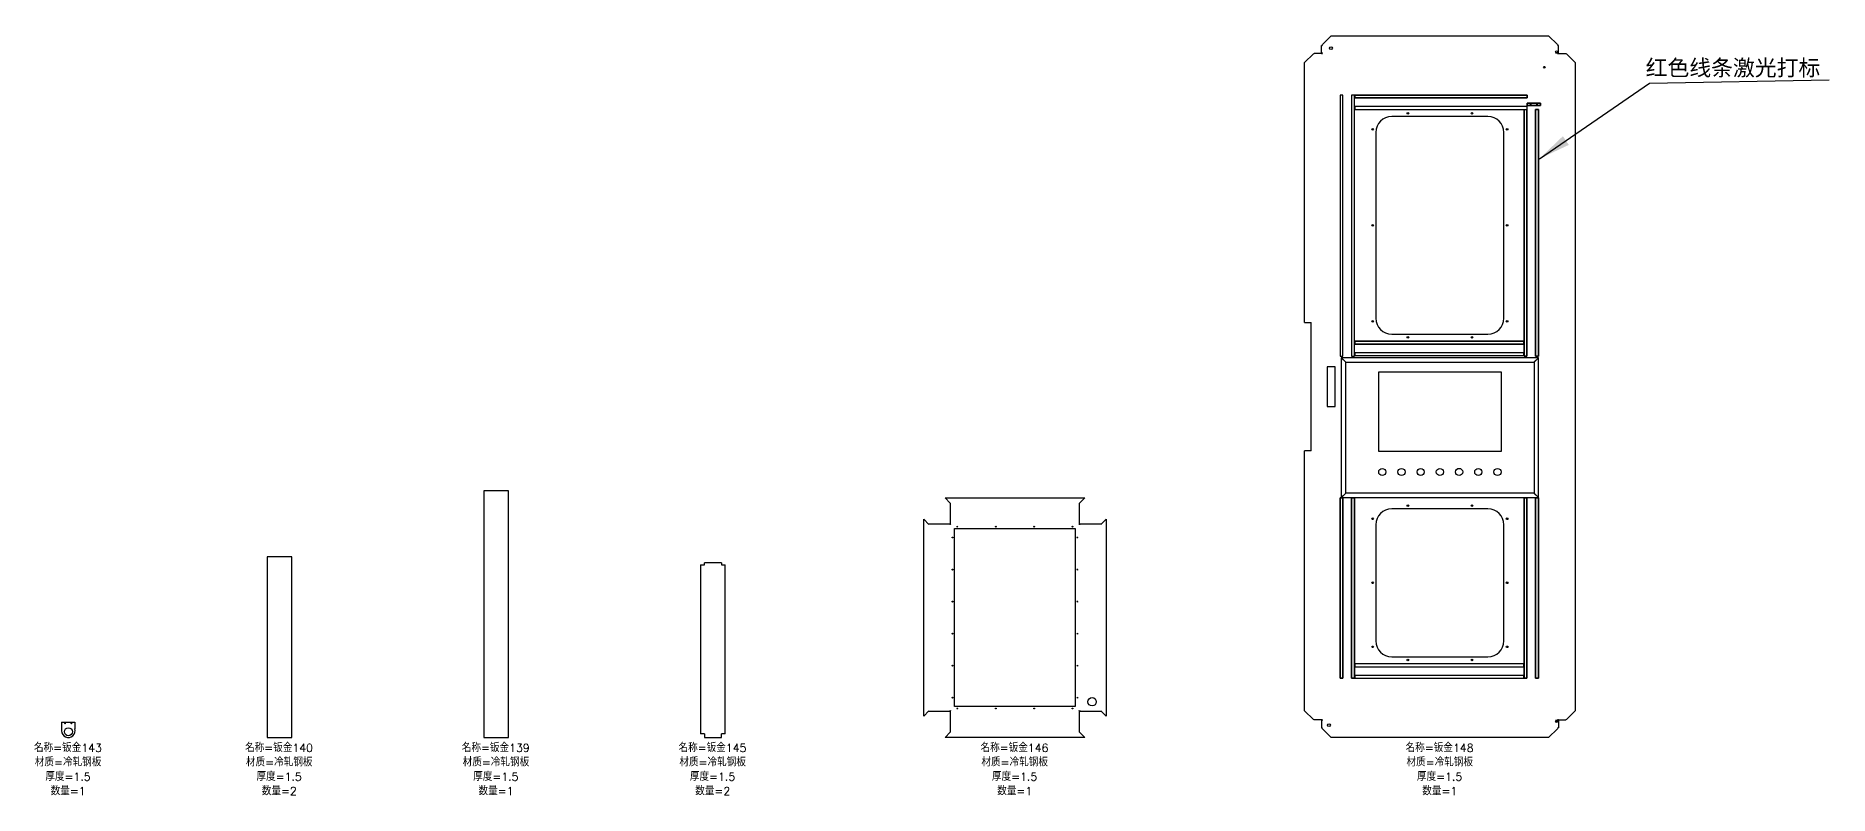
# Model space of a CAD drawing. Header units: millimetres. Extents: x -130 to 49208, y -16180 to 520.
# Drawn here: x 43606 to 49208, y -16180 to -13808 of the extents above; entities that cross this region are included whole.
import ezdxf

# ---------------------------------------------------------------- set-up
doc = ezdxf.new("R2010")
doc.units = ezdxf.units.MM
doc.layers.add('防拉孔线', color=30, linetype='Continuous')
doc.layers.add('零件信息', color=131, linetype='Continuous')
doc.styles.add('SLDTEXTSTYLE0', font='Gothic.ttf')
doc.styles.add('SLDTEXTSTYLE1', font='txt.shx', dxfattribs={"bigfont": 'bigfont'})
doc.styles.get("Standard").update_dxf_attribs({"font": ''})
doc.styles.get('STANDARD').set_extended_font_data('宋体')
doc.dimstyles.new('ISO-25', dxfattribs={"dimtxt": 2.5, "dimasz": 2.5, "dimexe": 1.25, "dimexo": 0.625, "dimtad": 1, "dimtxsty": 'SLDTEXTSTYLE0', "dimcen": 2.5, "dimadec": 0, "dimazin": 0, "dimtfac": 1, "dimtmove": 0, "dimatfit": 3, "dimfxl": 1, "dimarcsym": 0})

msp = doc.modelspace()

# ---------------------------------------------------------------- linework, layer by layer
at = {"color": 7, "linetype": 'Continuous', "lineweight": 25}
for p, q in [((47624.6, -13838), (47625.8, -13835.5)), ((47653.3, -13808), (47625.8, -13835.5)), ((47653.3, -13808), (48332.3, -13808)), ((48332.3, -13808), (48359.8, -13835.5)), ((48359.8, -13835.5), (48361, -13838)), ((47570, -13891.4), (47597.5, -13863.9)), ((47570, -14704), (47570, -13891.4)), ((47597.5, -13863.9), (47600, -13863)), ((47623, -13863), (47600, -13863)), ((47623, -13861), (47623, -13838)), ((47623, -13838), (47624.6, -13838)), ((47624.6, -13861), (47623, -13861)), ((47623, -13863), (47625.5, -13863.5)), ((47625.5, -13863.5), (47624.6, -13861)), ((48361, -13861), (48360.1, -13863.5)), ((48360.1, -13863.5), (48362.6, -13863)), ((48362.6, -13838), (48361, -13838)), ((48361, -13861), (48362.6, -13861)), ((48362.6, -13861), (48362.6, -13838)), ((48362.6, -13863), (48385.6, -13863)), ((48385.6, -13863), (48388.1, -13863.9)), ((48415.6, -13891.4), (48388.1, -13863.9)), ((48415.6, -13891.4), (48415.6, -15916.6)), ((48142.5, -14060), (47842.5, -14060)), ((47792.5, -14110), (47792.5, -14690)), ((48192.5, -14690), (48192.5, -14110)), ((48264.5, -14423.3), (48264.5, -14423.3)), ((48264.5, -14424.2), (48264.5, -14424.2)), ((48300.5, -14423.3), (48300.5, -14423.3)), ((48300.5, -14424.2), (48300.5, -14424.2)), ((47570, -14704), (47590, -14704)), ((47590, -15104), (47590, -14704)), ((47842.5, -14740), (48142.5, -14740)), ((47990.5, -14762), (47990.5, -14762)), ((47991.5, -14762), (47991.5, -14762)), ((47665.2, -14842), (47640.7, -14842)), ((47640.7, -14842), (47640.7, -14966)), ((47665.2, -14966), (47665.2, -14842)), ((48184.5, -14858.5), (47800.5, -14858.5)), ((47800.5, -14858.5), (47800.5, -15105.5)), ((48184.5, -15105.5), (48184.5, -14858.5)), ((47640.7, -14966), (47665.2, -14966)), ((47570, -15916.6), (47570, -15104)), ((47590, -15104), (47570, -15104)), ((47800.5, -15105.5), (48184.5, -15105.5)), ((45006, -15229.5), (45006, -16000)), ((45083, -15229.5), (45006, -15229.5)), ((45083, -16000), (45083, -15229.5)), ((46463.1, -15267.5), (46446.6, -15251)), ((46446.6, -15251), (46883.3, -15251)), ((46463.1, -15267.5), (46463.1, -15332.5)), ((46883.3, -15251), (46866.8, -15267.5)), ((46866.8, -15332.5), (46866.8, -15267.5)), ((48142.5, -15285.5), (47842.5, -15285.5)), ((46380, -15933.3), (46380, -15317.7)), ((46396.5, -15334.2), (46380, -15317.7)), ((46396.5, -15332.5), (46396.5, -15334.2)), ((46396.5, -15332.5), (46461.5, -15332.5)), ((46461.5, -15332.5), (46461.5, -15334.2)), ((46464, -15335), (46461.5, -15334.2)), ((46463.1, -15332.5), (46464, -15335)), ((46476.5, -15903.5), (46476.5, -15347.5)), ((46476.5, -15347.5), (46853.5, -15347.5)), ((46853.5, -15347.5), (46853.5, -15903.5)), ((46866, -15335), (46866.8, -15332.5)), ((46868.5, -15334.2), (46866, -15335)), ((46868.5, -15332.5), (46868.5, -15334.2)), ((46868.5, -15332.5), (46933.5, -15332.5)), ((46933.5, -15334.2), (46950, -15317.7)), ((46933.5, -15332.5), (46933.5, -15334.2)), ((46950, -15317.7), (46950, -15933.3)), ((47792.5, -15335.5), (47792.5, -15698)), ((48192.5, -15698), (48192.5, -15335.5)), ((44329, -15436), (44329, -16000)), ((44406, -15436), (44329, -15436)), ((44406, -16000), (44406, -15436)), ((45683, -15461), (45683, -15989)), ((45683, -15461), (45695, -15461)), ((45695, -15461), (45695, -15454)), ((45748, -15454), (45695, -15454)), ((45748, -15454), (45748, -15461)), ((45748, -15461), (45760, -15461)), ((45760, -15989), (45760, -15461)), ((47689.5, -15533), (47689.5, -15533)), ((47689.5, -15534), (47689.5, -15534)), ((47725.5, -15533), (47725.5, -15533)), ((47725.5, -15534), (47725.5, -15534)), ((48264.5, -15533), (48264.5, -15533)), ((48264.5, -15534), (48264.5, -15534)), ((48300.5, -15533), (48300.5, -15533)), ((48300.5, -15534), (48300.5, -15534)), ((47842.5, -15748), (48142.5, -15748)), ((46853.5, -15903.5), (46476.5, -15903.5)), ((43687, -15952.5), (43687, -15979)), ((43687, -15952.5), (43728, -15952.5)), ((43728, -15952.5), (43728, -15972.6)), ((46380, -15933.3), (46396.5, -15916.8)), ((46396.5, -15918.5), (46396.5, -15916.8)), ((46461.5, -15918.5), (46396.5, -15918.5)), ((46461.5, -15916.8), (46464, -15916)), ((46461.5, -15918.5), (46461.5, -15916.8)), ((46464, -15916), (46463.1, -15918.5)), ((46463.1, -15918.5), (46463.1, -15983.5)), ((46866, -15916), (46868.5, -15916.8)), ((46866.8, -15918.5), (46866, -15916)), ((46866.8, -15983.5), (46866.8, -15918.5)), ((46868.5, -15918.5), (46868.5, -15916.8)), ((46933.5, -15918.5), (46868.5, -15918.5)), ((46950, -15933.3), (46933.5, -15916.8)), ((46933.5, -15918.5), (46933.5, -15916.8)), ((47570, -15916.6), (47597.5, -15944.1)), ((47600, -15945), (47597.5, -15944.1)), ((47623, -15945), (47600, -15945)), ((47625.5, -15944.5), (47623, -15945)), ((47623, -15947), (47623, -15970)), ((47624.6, -15947), (47623, -15947)), ((47624.6, -15947), (47625.5, -15944.5)), ((48362.6, -15945), (48360.1, -15944.5)), ((48360.1, -15944.5), (48361, -15947)), ((48361, -15947), (48362.6, -15947)), ((48362.6, -15945), (48385.6, -15945)), ((48362.6, -15947), (48362.6, -15970)), ((48388.1, -15944.1), (48385.6, -15945)), ((48415.6, -15916.6), (48388.1, -15944.1)), ((44329, -16000), (44406, -16000)), ((45006, -16000), (45083, -16000)), ((45695, -15989), (45683, -15989)), ((45695, -15989), (45695, -16000)), ((45695, -16000), (45748, -16000)), ((45760, -15989), (45748, -15989)), ((45748, -16000), (45748, -15989)), ((46446.6, -16000), (46463.1, -15983.5)), ((46883.3, -16000), (46446.6, -16000)), ((46866.8, -15983.5), (46883.3, -16000)), ((47623, -15970), (47624.6, -15970)), ((47625.8, -15972.5), (47624.6, -15970)), ((47653.3, -16000), (47625.8, -15972.5)), ((48332.3, -16000), (47653.3, -16000)), ((48332.3, -16000), (48359.8, -15972.5)), ((48361, -15970), (48359.8, -15972.5)), ((48362.6, -15970), (48361, -15970))]:
    msp.add_line(p, q, dxfattribs=at)
at = {"color": 1, "linetype": 'Continuous', "lineweight": 25}
for p, q in [((47689.5, -13993), (47680.5, -13993)), ((47680.5, -13993), (47680.5, -14808.5)), ((47689.5, -13993), (47680.5, -13993)), ((47680.5, -13993), (47680.5, -14808.5)), ((47689.5, -14808.5), (47689.5, -13993)), ((47689.5, -14808.5), (47689.5, -13993)), ((47725.5, -13993), (47716.5, -13993)), ((47716.5, -13993), (47716.5, -14808.5)), ((47725.5, -13993), (47716.5, -13993)), ((47716.5, -13993), (47716.5, -14808.5)), ((47725.5, -14808.5), (47725.5, -13993)), ((47725.5, -14808.5), (47725.5, -13993)), ((47726.5, -14002), (47726.5, -13993)), ((47726.5, -13993), (47996, -13993)), ((47996, -13993), (47726.5, -13993)), ((47726.5, -13993), (47726.5, -14002)), ((48265.5, -14002), (47726.5, -14002)), ((47726.5, -14002), (48265.5, -14002)), ((47996, -13993), (47996, -13993)), ((47997, -13993), (48265.5, -13993)), ((48265.5, -13993), (47997, -13993)), ((47997, -13993), (47997, -13993)), ((48265.5, -13993), (48265.5, -14002)), ((48265.5, -14002), (48265.5, -13993)), ((48265.5, -14029), (47726.5, -14029)), ((47726.5, -14029), (47726.5, -14038)), ((48265.5, -14029), (47726.5, -14029)), ((47726.5, -14029), (47726.5, -14038)), ((47726.5, -14038), (48255.5, -14038)), ((47726.5, -14038), (48265.5, -14038)), ((48255.5, -14038), (48255.5, -14808.5)), ((48255.5, -14808.5), (48255.5, -14038)), ((48255.5, -14038), (48264.5, -14038)), ((48264.5, -14038), (48264.5, -14423.3)), ((48264.5, -14423.3), (48264.5, -14038)), ((48264.5, -14038), (48265.5, -14038)), ((48265.5, -14025.5), (48265.5, -14018)), ((48265.5, -14018), (48286, -14018)), ((48286, -14018), (48265.5, -14018)), ((48265.5, -14018), (48265.5, -14025.5)), ((48306.5, -14025.5), (48265.5, -14025.5)), ((48265.5, -14025.5), (48306.5, -14025.5)), ((48265.5, -14038), (48265.5, -14029)), ((48265.5, -14038), (48265.5, -14029)), ((48286, -14018), (48286, -14018)), ((48287, -14018), (48306.5, -14018)), ((48306.5, -14018), (48287, -14018)), ((48287, -14018), (48287, -14018)), ((48291.5, -14808.5), (48291.5, -14038)), ((48291.5, -14038), (48300.5, -14038)), ((48300.5, -14038), (48291.5, -14038)), ((48291.5, -14038), (48291.5, -14808.5)), ((48300.5, -14038), (48300.5, -14423.3)), ((48300.5, -14423.3), (48300.5, -14038)), ((48306.5, -14018), (48306.5, -14025.5)), ((48306.5, -14025.5), (48306.5, -14018)), ((48264.5, -14808.5), (48264.5, -14424.2)), ((48264.5, -14424.2), (48264.5, -14808.5)), ((48300.5, -14808.5), (48300.5, -14424.2)), ((48300.5, -14424.2), (48300.5, -14808.5)), ((47726.5, -14771), (47726.5, -14762)), ((47726.5, -14762), (47990.5, -14762)), ((47990.5, -14762), (47726.5, -14762)), ((47726.5, -14762), (47726.5, -14771)), ((48254.5, -14771), (47726.5, -14771)), ((47726.5, -14771), (48254.5, -14771)), ((47991.5, -14762), (48254.5, -14762)), ((48254.5, -14762), (47991.5, -14762)), ((48254.5, -14762), (48254.5, -14771)), ((48254.5, -14771), (48254.5, -14762)), ((47680.5, -14808.5), (47689.5, -14808.5)), ((47680.5, -14808.5), (47689.5, -14808.5)), ((47698.5, -14827.7), (47684.5, -14813.7)), ((47684.5, -14813.7), (47684.5, -15250.3)), ((47698.5, -14827.7), (47684.5, -14813.7)), ((47684.5, -14813.7), (47684.5, -15250.3)), ((47684.6, -14813.5), (47684.6, -14813.5)), ((47684.6, -14813.5), (47684.6, -14813.5)), ((47684.6, -14813.5), (47684.6, -14813.5)), ((47684.6, -14813.5), (47684.6, -14813.5)), ((47684.6, -14813.5), (47684.6, -14813.5)), ((47684.6, -14813.5), (47684.6, -14813.5)), ((47684.6, -14813.5), (47684.6, -14813.5)), ((47684.6, -14813.5), (47698.6, -14827.5)), ((47684.7, -14813.5), (47684.6, -14813.5)), ((48300.3, -14813.5), (47684.7, -14813.5)), ((47684.7, -14813.5), (47698.7, -14827.5)), ((48300.3, -14813.5), (47684.7, -14813.5)), ((47698.5, -15236.3), (47698.5, -14827.7)), ((47698.5, -15236.3), (47698.5, -14827.7)), ((47698.6, -14827.5), (48286.3, -14827.5)), ((47698.7, -14827.5), (48286.3, -14827.5)), ((47716.5, -14808.5), (47725.5, -14808.5)), ((47716.5, -14808.5), (47725.5, -14808.5)), ((48254.5, -14798), (47726.5, -14798)), ((47726.5, -14798), (47726.5, -14807)), ((48254.5, -14798), (47726.5, -14798)), ((47726.5, -14798), (47726.5, -14807)), ((47726.5, -14807), (48254.5, -14807)), ((47726.5, -14807), (48254.5, -14807)), ((48254.5, -14807), (48254.5, -14798)), ((48254.5, -14807), (48254.5, -14798)), ((48255.5, -14808.5), (48264.5, -14808.5)), ((48264.5, -14808.5), (48255.5, -14808.5)), ((48286.3, -14827.5), (48300.3, -14813.5)), ((48286.3, -14827.5), (48300.3, -14813.5)), ((48300.5, -14813.7), (48286.5, -14827.7)), ((48300.5, -14813.7), (48286.5, -14827.7)), ((48286.5, -14827.7), (48286.5, -15236.3)), ((48286.5, -14827.7), (48286.5, -15236.3)), ((48291.5, -14808.5), (48300.5, -14808.5)), ((48300.5, -14808.5), (48291.5, -14808.5)), ((48300.5, -14813.7), (48300.5, -14813.7)), ((48300.5, -14813.7), (48300.5, -14813.7)), ((48300.5, -14813.7), (48300.5, -14813.7)), ((48300.5, -14813.7), (48300.5, -14813.7)), ((48300.5, -14813.7), (48300.5, -14813.7)), ((48300.5, -15250.3), (48300.5, -14813.7)), ((48300.5, -14813.7), (48300.5, -14813.7)), ((48300.5, -14813.7), (48300.5, -14813.7)), ((48300.5, -14813.7), (48300.5, -14813.7)), ((48300.5, -15250.3), (48300.5, -14813.7)), ((47684.5, -15250.3), (47698.5, -15236.3)), ((47684.5, -15250.3), (47698.5, -15236.3)), ((47698.6, -15236.5), (47684.6, -15250.5)), ((47698.7, -15236.5), (47684.7, -15250.5)), ((48286.3, -15236.5), (47698.6, -15236.5)), ((48286.3, -15236.5), (47698.7, -15236.5)), ((48300.3, -15250.5), (48286.3, -15236.5)), ((48300.3, -15250.5), (48286.3, -15236.5)), ((48286.5, -15236.3), (48300.5, -15250.3)), ((48286.5, -15236.3), (48300.5, -15250.3)), ((47680.5, -15815), (47680.5, -15251)), ((47680.5, -15251), (47689.5, -15251)), ((47689.5, -15251), (47680.5, -15251)), ((47680.5, -15251), (47680.5, -15815)), ((47684.5, -15250.3), (47684.5, -15250.3)), ((47684.5, -15250.3), (47684.5, -15250.3)), ((47684.5, -15250.3), (47684.5, -15250.3)), ((47684.5, -15250.3), (47684.5, -15250.3)), ((47684.5, -15250.3), (47684.5, -15250.3)), ((47684.5, -15250.3), (47684.5, -15250.3)), ((47684.5, -15250.3), (47684.5, -15250.3)), ((47684.5, -15250.3), (47684.5, -15250.3)), ((47684.6, -15250.5), (48300.3, -15250.5)), ((47684.7, -15250.5), (48300.3, -15250.5)), ((47689.5, -15251), (47689.5, -15533)), ((47689.5, -15533), (47689.5, -15251)), ((47716.5, -15815), (47716.5, -15251)), ((47716.5, -15251), (47725.5, -15251)), ((47725.5, -15251), (47716.5, -15251)), ((47716.5, -15251), (47716.5, -15815)), ((47725.5, -15251), (47725.5, -15533)), ((47725.5, -15533), (47725.5, -15251)), ((48255.5, -15815), (48255.5, -15251)), ((48255.5, -15251), (48264.5, -15251)), ((48264.5, -15251), (48255.5, -15251)), ((48255.5, -15251), (48255.5, -15815)), ((48264.5, -15251), (48264.5, -15533)), ((48264.5, -15533), (48264.5, -15251)), ((48291.5, -15815), (48291.5, -15251)), ((48291.5, -15251), (48300.5, -15251)), ((48300.5, -15251), (48291.5, -15251)), ((48291.5, -15251), (48291.5, -15815)), ((48300.3, -15250.5), (48300.3, -15250.5)), ((48300.3, -15250.5), (48300.3, -15250.5)), ((48300.3, -15250.5), (48300.3, -15250.5)), ((48300.3, -15250.5), (48300.3, -15250.5)), ((48300.3, -15250.5), (48300.3, -15250.5)), ((48300.3, -15250.5), (48300.3, -15250.5)), ((48300.3, -15250.5), (48300.3, -15250.5)), ((48300.3, -15250.5), (48300.3, -15250.5)), ((48300.5, -15251), (48300.5, -15533)), ((48300.5, -15533), (48300.5, -15251)), ((47689.5, -15815), (47689.5, -15534)), ((47689.5, -15534), (47689.5, -15815)), ((47725.5, -15815), (47725.5, -15534)), ((47725.5, -15534), (47725.5, -15815)), ((48264.5, -15815), (48264.5, -15534)), ((48264.5, -15534), (48264.5, -15815)), ((48300.5, -15815), (48300.5, -15534)), ((48300.5, -15534), (48300.5, -15815)), ((48254.5, -15770), (47726.5, -15770)), ((47726.5, -15770), (47726.5, -15779)), ((47726.5, -15770), (47726.5, -15779)), ((48254.5, -15770), (47726.5, -15770)), ((47726.5, -15779), (48254.5, -15779)), ((47726.5, -15779), (48254.5, -15779)), ((48254.5, -15779), (48254.5, -15770)), ((48254.5, -15779), (48254.5, -15770)), ((47680.5, -15815), (47689.5, -15815)), ((47689.5, -15815), (47680.5, -15815)), ((47716.5, -15815), (47725.5, -15815)), ((47725.5, -15815), (47716.5, -15815)), ((48254.5, -15806), (47726.5, -15806)), ((47726.5, -15806), (47726.5, -15815)), ((47726.5, -15806), (47726.5, -15815)), ((48254.5, -15806), (47726.5, -15806)), ((47726.5, -15815), (48254.5, -15815)), ((47726.5, -15815), (48254.5, -15815)), ((48254.5, -15815), (48254.5, -15806)), ((48254.5, -15815), (48254.5, -15806)), ((48255.5, -15815), (48264.5, -15815)), ((48264.5, -15815), (48255.5, -15815)), ((48291.5, -15815), (48300.5, -15815)), ((48300.5, -15815), (48291.5, -15815))]:
    msp.add_line(p, q, dxfattribs=at)
at = {"color": 7, "linetype": 'Continuous', "lineweight": 25}
for centre, radius in [((47652.2, -13846.5), 4.5), ((48356.6, -13857.5), 3), ((48318.5, -13906), 2.5), ((47892.5, -14050), 2.5), ((48092.5, -14050), 2.5), ((47782.5, -14100), 2.5), ((48202.5, -14100), 2.5), ((47782.5, -14400), 2.5), ((48202.5, -14400), 2.5), ((47782.5, -14700), 2.5), ((48202.5, -14700), 2.5), ((47892.5, -14750), 2.5), ((48092.5, -14750), 2.5), ((47812.5, -15170.5), 11.2), ((47872.5, -15170.5), 11.2), ((47932.5, -15170.5), 11.2), ((47992.5, -15170.5), 11.2), ((48052.5, -15170.5), 11.3), ((48112.5, -15170.5), 11.2), ((48172.5, -15170.5), 11.2), ((47892.5, -15275.6), 2.5), ((48092.5, -15275.6), 2.5), ((46485, -15341.5), 1.25), ((46605, -15341.5), 1.25), ((46725, -15341.5), 1.25), ((46845, -15341.5), 1.25), ((47782.5, -15316.7), 2.5), ((48202.5, -15316.7), 2.5), ((46470, -15375.5), 1.25), ((46860, -15375.5), 1.25), ((46470, -15475.5), 1.25), ((46860, -15475.5), 1.25), ((47782.5, -15516.7), 2.5), ((48202.5, -15516.7), 2.5), ((46470, -15575.5), 1.25), ((46860, -15575.5), 1.25), ((46470, -15675.5), 1.25), ((46860, -15675.5), 1.25), ((47782.5, -15716.7), 2.5), ((48202.5, -15716.7), 2.5), ((46470, -15775.5), 1.25), ((46860, -15775.5), 1.25), ((47892.5, -15757.9), 2.5), ((48092.5, -15757.9), 2.5), ((46470, -15875.5), 1.25), ((46485, -15909.5), 1.25), ((46605, -15909.5), 1.25), ((46725, -15909.5), 1.25), ((46845, -15909.5), 1.25), ((46860, -15875.5), 1.25), ((46906, -15888.5), 13), ((43697.5, -15956.5), 0.75), ((43717.5, -15956.5), 0.75), ((47646, -15961.5), 4.5), ((48356.6, -15950.5), 3), ((43708, -15982), 12.5)]:
    msp.add_circle(centre, radius, dxfattribs=at)
at = {"color": 1, "linetype": 'Continuous', "lineweight": 25}
for centre in [(48276, -14022), (48296, -14022)]:
    msp.add_circle(centre, 0.75, dxfattribs=at)
at = {"color": 7, "linetype": 'Continuous', "lineweight": 25}
for centre, radius, start, end in [((47842.5, -14110), 50, 90, 180), ((48142.5, -14110), 50, 0, 90), ((47842.5, -14690), 50, 180, 270), ((48142.5, -14690), 50, 270, 0), ((47842.5, -15335.5), 50, 90, 180), ((48142.5, -15335.5), 50, 0, 90), ((47842.5, -15698), 50, 180, 270), ((48142.5, -15698), 50, 270, 0), ((43708, -15979), 21, 180, 17.7528)]:
    msp.add_arc(centre, radius, start, end, dxfattribs=at)
at = {"layer": '防拉孔线'}
for p, q in [((48359.4, -13862.2), (48353.9, -13862.2)), ((48353.9, -15945.7), (48359.4, -15945.7))]:
    msp.add_line(p, q, dxfattribs=at)

# ---------------------------------------------------------------- texts
at = {"color": 6, "insert": (48635.2, -13882.7), "char_height": 50, "attachment_point": 1}
msp.add_mtext_dynamic_manual_height_columns('红色线条激光打标', width=628.85, gutter_width=125, heights=[0], dxfattribs=at)
at = {"layer": '零件信息', "char_height": 25, "attachment_point": 2, "style": 'SLDTEXTSTYLE1'}
for s, insert in [('名称=钣金143', (43706.6, -16020)), ('名称=钣金140', (44366.1, -16020)), ('名称=钣金139', (45043.1, -16020)), ('名称=钣金145', (45720.1, -16020)), ('名称=钣金146', (46663.6, -16020)), ('名称=钣金148', (47991.5, -16020)), ('材质=冷轧钢板', (43707.1, -16065)), ('材质=冷轧钢板', (44366.6, -16065)), ('材质=冷轧钢板', (45043.6, -16065)), ('材质=冷轧钢板', (45720.6, -16065)), ('材质=冷轧钢板', (46664.2, -16065)), ('材质=冷轧钢板', (47992, -16065)), ('厚度=1.5', (43706.8, -16110)), ('厚度=1.5', (44366.3, -16110)), ('厚度=1.5', (45043.3, -16110)), ('厚度=1.5', (45720.3, -16110)), ('厚度=1.5', (46663.8, -16110)), ('厚度=1.5', (47991.6, -16110)), ('数量=1', (43707.3, -16155)), ('数量=2', (44366.8, -16155)), ('数量=1', (45043.8, -16155)), ('数量=2', (45720.8, -16155)), ('数量=1', (46664.3, -16155)), ('数量=1', (47992.1, -16155))]:
    msp.add_mtext(s, dxfattribs=dict(at, insert=insert))

# ---------------------------------------------------------------- leaders
at = {"color": 6}
msp.add_leader([(48303.5, -14191.7), (48647.4, -13955.6), (49208.5, -13945.2)], dimstyle='ISO-25', override={"dimtxt": 3.5, "dimasz": 100, "dimexe": 1, "dimexo": 1, "dimgap": 1.524, "dimtad": 0, "dimtih": 1, "dimtoh": 1, "dimzin": 0, "dimtxsty": 'STANDARD', "dimadec": 2, "dimtzin": 0}, dxfattribs=at)

doc.saveas('drawing.dxf')
